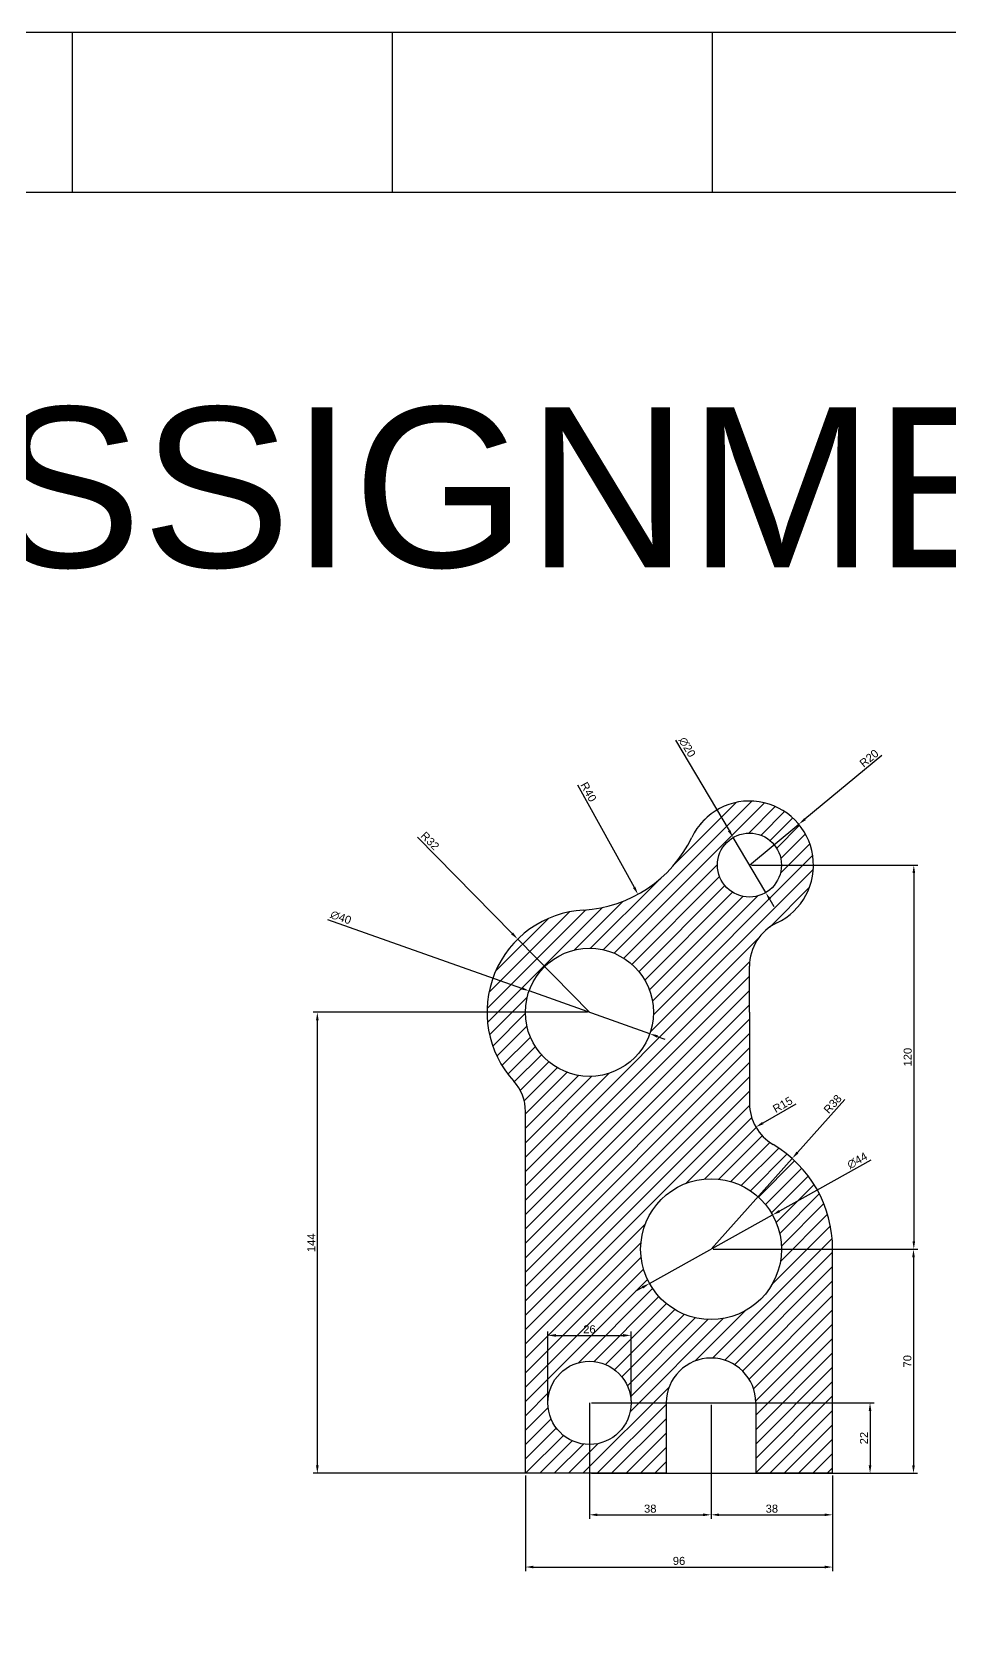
# Model space of a CAD drawing. Header units: millimetres. Extents: x 1553 to 2551, y 517 to 1646.
# Drawn here: x 1839 to 2126, y 1142 to 1646 of the extents above; entities that cross this region are included whole.
import ezdxf

# ---------------------------------------------------------------- set-up
doc = ezdxf.new("R2010")
doc.units = ezdxf.units.MM
doc.styles.get("Standard").update_dxf_attribs({"font": 'arial.ttf'})
doc.dimstyles.new('ISO-25', dxfattribs={"dimtxt": 2.5, "dimasz": 2.5, "dimexe": 1.25, "dimexo": 0.625, "dimtad": 1, "dimtxsty": 'Standard', "dimcen": 2.5, "dimadec": 0, "dimazin": 0, "dimtfac": 1, "dimtmove": 0, "dimatfit": 3, "dimfxl": 1, "dimarcsym": 0})

# ---------------------------------------------------------------- blocks, each defined once
blk = doc.blocks.new('*D30')
at = {"color": 0, "lineweight": -2, "transparency": 16777216}
for p, q in [((2013.51, 1217.24), (2013.51, 1181.66)), ((2051.51, 1217.24), (2051.51, 1181.66)), ((2016.01, 1182.91), (2049.01, 1182.91))]:
    blk.add_line(p, q, dxfattribs=at)
at = {"color": 0, "transparency": 16777216}
for points in [[(2016.01, 1183.33), (2016.01, 1182.5), (2013.51, 1182.91)], [(2049.01, 1183.33), (2049.01, 1182.5), (2051.51, 1182.91)]]:
    blk.add_solid(points, dxfattribs=at)
at = {"layer": 'Defpoints', "color": 0, "transparency": 16777216}
for p in [(2013.51, 1217.87), (2051.51, 1217.87), (2051.51, 1182.91)]:
    blk.add_point(p, dxfattribs=at)
at = {"color": 0, "transparency": 16777216, "insert": (2032.51, 1184.82), "char_height": 2.5, "attachment_point": 5}
blk.add_mtext('38', dxfattribs=at)
blk = doc.blocks.new('*D31')
at = {"color": 0, "lineweight": -2, "transparency": 16777216}
for p, q in [((2051.51, 1217.24), (2051.51, 1181.66)), ((2089.51, 1195.24), (2089.51, 1181.66)), ((2054.01, 1182.91), (2087.01, 1182.91))]:
    blk.add_line(p, q, dxfattribs=at)
at = {"color": 0, "transparency": 16777216}
for points in [[(2054.01, 1183.33), (2054.01, 1182.5), (2051.51, 1182.91)], [(2087.01, 1183.33), (2087.01, 1182.5), (2089.51, 1182.91)]]:
    blk.add_solid(points, dxfattribs=at)
at = {"layer": 'Defpoints', "color": 0, "transparency": 16777216}
for p in [(2051.51, 1217.87), (2089.51, 1195.87), (2089.51, 1182.91)]:
    blk.add_point(p, dxfattribs=at)
at = {"color": 0, "transparency": 16777216, "insert": (2070.51, 1184.82), "char_height": 2.5, "attachment_point": 5}
blk.add_mtext('38', dxfattribs=at)
blk = doc.blocks.new('*D32')
at = {"color": 0, "lineweight": -2, "transparency": 16777216}
for p, q in [((1993.51, 1195.24), (1993.51, 1165.35)), ((2089.51, 1195.24), (2089.51, 1165.35)), ((1996.01, 1166.6), (2087.01, 1166.6))]:
    blk.add_line(p, q, dxfattribs=at)
at = {"color": 0, "transparency": 16777216}
for points in [[(1996.01, 1167.02), (1996.01, 1166.18), (1993.51, 1166.6)], [(2087.01, 1167.02), (2087.01, 1166.18), (2089.51, 1166.6)]]:
    blk.add_solid(points, dxfattribs=at)
at = {"layer": 'Defpoints', "color": 0, "transparency": 16777216}
for p in [(1993.51, 1195.87), (2089.51, 1195.87), (2089.51, 1166.6)]:
    blk.add_point(p, dxfattribs=at)
at = {"color": 0, "transparency": 16777216, "insert": (2041.51, 1168.5), "char_height": 2.5, "attachment_point": 5}
blk.add_mtext('96', dxfattribs=at)
blk = doc.blocks.new('*D33')
at = {"color": 0, "lineweight": -2, "transparency": 16777216}
for p, q in [((2012.89, 1339.87), (1927.23, 1339.87)), ((1928.48, 1337.37), (1928.48, 1198.37)), ((2012.89, 1195.87), (1927.23, 1195.87))]:
    blk.add_line(p, q, dxfattribs=at)
at = {"color": 0, "transparency": 16777216}
for points in [[(1928.06, 1337.37), (1928.89, 1337.37), (1928.48, 1339.87)], [(1928.06, 1198.37), (1928.89, 1198.37), (1928.48, 1195.87)]]:
    blk.add_solid(points, dxfattribs=at)
at = {"layer": 'Defpoints', "color": 0, "transparency": 16777216}
for p in [(2013.51, 1339.87), (1928.48, 1195.87), (2013.51, 1195.87)]:
    blk.add_point(p, dxfattribs=at)
at = {"color": 0, "transparency": 16777216, "insert": (1926.6, 1267.87), "char_height": 2.5, "attachment_point": 5, "rotation": 90}
blk.add_mtext('144', dxfattribs=at)
blk = doc.blocks.new('*D34')
at = {"color": 0, "lineweight": -2, "transparency": 16777216}
for p, q in [((2064.14, 1385.87), (2116.12, 1385.87)), ((2114.87, 1383.37), (2114.87, 1268.37)), ((2052.14, 1265.87), (2116.12, 1265.87))]:
    blk.add_line(p, q, dxfattribs=at)
at = {"color": 0, "transparency": 16777216}
for points in [[(2114.45, 1383.37), (2115.29, 1383.37), (2114.87, 1385.87)], [(2114.45, 1268.37), (2115.29, 1268.37), (2114.87, 1265.87)]]:
    blk.add_solid(points, dxfattribs=at)
at = {"layer": 'Defpoints', "color": 0, "transparency": 16777216}
for p in [(2063.51, 1385.87), (2051.51, 1265.87), (2114.87, 1265.87)]:
    blk.add_point(p, dxfattribs=at)
at = {"color": 0, "transparency": 16777216, "insert": (2112.97, 1325.87), "char_height": 2.5, "attachment_point": 5, "rotation": 90}
blk.add_mtext('120', dxfattribs=at)
blk = doc.blocks.new('*D35')
at = {"color": 0, "lineweight": -2, "transparency": 16777216}
for p, q in [((2052.14, 1265.87), (2116.02, 1265.87)), ((2114.77, 1263.37), (2114.77, 1198.37)), ((2090.14, 1195.87), (2116.02, 1195.87))]:
    blk.add_line(p, q, dxfattribs=at)
at = {"color": 0, "transparency": 16777216}
for points in [[(2114.36, 1263.37), (2115.19, 1263.37), (2114.77, 1265.87)], [(2114.36, 1198.37), (2115.19, 1198.37), (2114.77, 1195.87)]]:
    blk.add_solid(points, dxfattribs=at)
at = {"layer": 'Defpoints', "color": 0, "transparency": 16777216}
for p in [(2051.51, 1265.87), (2089.51, 1195.87), (2114.77, 1195.87)]:
    blk.add_point(p, dxfattribs=at)
at = {"color": 0, "transparency": 16777216, "insert": (2112.87, 1230.87), "char_height": 2.5, "attachment_point": 5, "rotation": 90}
blk.add_mtext('70', dxfattribs=at)
blk = doc.blocks.new('*D36')
at = {"color": 0, "lineweight": -2, "transparency": 16777216}
for p, q in [((2000.51, 1218.49), (2000.51, 1240.2)), ((2026.51, 1218.49), (2026.51, 1240.2)), ((2003.01, 1238.95), (2024.01, 1238.95))]:
    blk.add_line(p, q, dxfattribs=at)
at = {"color": 0, "transparency": 16777216}
for points in [[(2003.01, 1239.37), (2003.01, 1238.53), (2000.51, 1238.95)], [(2024.01, 1239.37), (2024.01, 1238.53), (2026.51, 1238.95)]]:
    blk.add_solid(points, dxfattribs=at)
at = {"layer": 'Defpoints', "color": 0, "transparency": 16777216}
for p in [(2026.51, 1238.95), (2000.51, 1217.87), (2026.51, 1217.87)]:
    blk.add_point(p, dxfattribs=at)
at = {"color": 0, "transparency": 16777216, "insert": (2013.51, 1240.85), "char_height": 2.5, "attachment_point": 5}
blk.add_mtext('26', dxfattribs=at)
blk = doc.blocks.new('*D37')
at = {"color": 0, "lineweight": -2, "transparency": 16777216}
for p, q in [((1931.62, 1368.9), (1992.31, 1347.39)), ((2032.37, 1333.19), (1994.66, 1346.55)), ((2034.72, 1332.35), (2037.08, 1331.52))]:
    blk.add_line(p, q, dxfattribs=at)
at = {"color": 0, "transparency": 16777216}
for points in [[(1992.45, 1347.78), (1992.17, 1346.99), (1994.66, 1346.55)], [(2034.86, 1332.74), (2034.58, 1331.96), (2032.37, 1333.19)]]:
    blk.add_solid(points, dxfattribs=at)
at = {"layer": 'Defpoints', "color": 0, "transparency": 16777216}
for p in [(1994.66, 1346.55), (2032.37, 1333.19)]:
    blk.add_point(p, dxfattribs=at)
at = {"color": 0, "transparency": 16777216, "insert": (1935.83, 1369.5), "char_height": 2.5, "attachment_point": 5, "rotation": 340.4835}
blk.add_mtext('∅40', dxfattribs=at)
blk = doc.blocks.new('*D38')
at = {"color": 0, "lineweight": -2, "transparency": 16777216}
for p, q in [((1959.81, 1394.63), (1989.36, 1364.5)), ((2013.51, 1339.87), (1991.11, 1362.72))]:
    blk.add_line(p, q, dxfattribs=at)
at = {"color": 0, "transparency": 16777216}
blk.add_solid([(1989.66, 1364.79), (1989.06, 1364.21), (1991.11, 1362.72)], dxfattribs=at)
at = {"layer": 'Defpoints', "color": 0, "transparency": 16777216}
for p in [(1991.11, 1362.72), (2013.51, 1339.87)]:
    blk.add_point(p, dxfattribs=at)
at = {"color": 0, "transparency": 16777216, "insert": (1963.69, 1393.4), "char_height": 2.5, "attachment_point": 5, "rotation": 314.4378}
blk.add_mtext('R32', dxfattribs=at)
blk = doc.blocks.new('*D39')
at = {"color": 0, "lineweight": -2, "transparency": 16777216}
for p, q in [((2014.14, 1217.87), (2102.44, 1217.87)), ((2101.19, 1215.37), (2101.19, 1198.37)), ((2014.14, 1195.87), (2102.44, 1195.87))]:
    blk.add_line(p, q, dxfattribs=at)
at = {"color": 0, "transparency": 16777216}
for points in [[(2100.78, 1215.37), (2101.61, 1215.37), (2101.19, 1217.87)], [(2100.78, 1198.37), (2101.61, 1198.37), (2101.19, 1195.87)]]:
    blk.add_solid(points, dxfattribs=at)
at = {"layer": 'Defpoints', "color": 0, "transparency": 16777216}
for p in [(2013.51, 1217.87), (2013.51, 1195.87), (2101.19, 1195.87)]:
    blk.add_point(p, dxfattribs=at)
at = {"color": 0, "transparency": 16777216, "insert": (2099.31, 1206.87), "char_height": 2.5, "attachment_point": 5, "rotation": 90}
blk.add_mtext('22', dxfattribs=at)
blk = doc.blocks.new('*D40')
at = {"color": 0, "lineweight": -2, "transparency": 16777216}
blk.add_line((2009.82, 1410.96), (2027.48, 1378.91), dxfattribs=at)
at = {"color": 0, "transparency": 16777216}
blk.add_solid([(2027.85, 1379.11), (2027.12, 1378.71), (2028.69, 1376.72)], dxfattribs=at)
at = {"layer": 'Defpoints', "color": 0, "transparency": 16777216}
for p in [(2009.38, 1411.75), (2028.69, 1376.72)]:
    blk.add_point(p, dxfattribs=at)
at = {"color": 0, "transparency": 16777216, "insert": (2013.22, 1408.72), "char_height": 2.5, "attachment_point": 5, "rotation": 298.8607}
blk.add_mtext('R40', dxfattribs=at)
blk = doc.blocks.new('*D41')
at = {"color": 0, "lineweight": -2, "transparency": 16777216}
for p, q in [((2104.88, 1420.05), (2080.86, 1400.2)), ((2063.51, 1385.87), (2078.93, 1398.61))]:
    blk.add_line(p, q, dxfattribs=at)
at = {"color": 0, "transparency": 16777216}
blk.add_solid([(2080.59, 1400.52), (2081.12, 1399.88), (2078.93, 1398.61)], dxfattribs=at)
at = {"layer": 'Defpoints', "color": 0, "transparency": 16777216}
for p in [(2078.93, 1398.61), (2063.51, 1385.87)]:
    blk.add_point(p, dxfattribs=at)
at = {"color": 0, "transparency": 16777216, "insert": (2100.89, 1419.22), "char_height": 2.5, "attachment_point": 5, "rotation": 39.569}
blk.add_mtext('R20', dxfattribs=at)
blk = doc.blocks.new('*D42')
at = {"color": 0, "lineweight": -2, "transparency": 16777216}
for p, q in [((2040.42, 1424.92), (2057.15, 1396.63)), ((2068.6, 1377.26), (2058.42, 1394.48)), ((2069.88, 1375.11), (2071.15, 1372.96))]:
    blk.add_line(p, q, dxfattribs=at)
at = {"color": 0, "transparency": 16777216}
for points in [[(2057.51, 1396.84), (2056.79, 1396.42), (2058.42, 1394.48)], [(2070.23, 1375.32), (2069.52, 1374.9), (2068.6, 1377.26)]]:
    blk.add_solid(points, dxfattribs=at)
at = {"layer": 'Defpoints', "color": 0, "transparency": 16777216}
for p in [(2058.42, 1394.48), (2068.6, 1377.26)]:
    blk.add_point(p, dxfattribs=at)
at = {"color": 0, "transparency": 16777216, "insert": (2044.04, 1422.68), "char_height": 2.5, "attachment_point": 5, "rotation": 300.5943}
blk.add_mtext('∅20', dxfattribs=at)
blk = doc.blocks.new('*D43')
at = {"color": 0, "lineweight": -2, "transparency": 16777216}
for p, q in [((2093.33, 1312.64), (2078.51, 1296.06)), ((2051.51, 1265.87), (2076.84, 1294.2))]:
    blk.add_line(p, q, dxfattribs=at)
at = {"color": 0, "transparency": 16777216}
blk.add_solid([(2078.2, 1296.34), (2078.82, 1295.78), (2076.84, 1294.2)], dxfattribs=at)
at = {"layer": 'Defpoints', "color": 0, "transparency": 16777216}
for p in [(2076.84, 1294.2), (2051.51, 1265.87)]:
    blk.add_point(p, dxfattribs=at)
at = {"color": 0, "transparency": 16777216, "insert": (2089.51, 1311.21), "char_height": 2.5, "attachment_point": 5, "rotation": 48.1974}
blk.add_mtext('R38', dxfattribs=at)
blk = doc.blocks.new('*D44')
at = {"color": 0, "lineweight": -2, "transparency": 16777216}
for p, q in [((2101.46, 1293.68), (2072.92, 1277.79)), ((2032.29, 1255.17), (2070.73, 1276.57)), ((2030.11, 1253.95), (2027.92, 1252.73))]:
    blk.add_line(p, q, dxfattribs=at)
at = {"color": 0, "transparency": 16777216}
for points in [[(2072.72, 1278.15), (2073.12, 1277.42), (2070.73, 1276.57)], [(2029.91, 1254.31), (2030.31, 1253.59), (2032.29, 1255.17)]]:
    blk.add_solid(points, dxfattribs=at)
at = {"layer": 'Defpoints', "color": 0, "transparency": 16777216}
for p in [(2070.73, 1276.57), (2032.29, 1255.17)]:
    blk.add_point(p, dxfattribs=at)
at = {"color": 0, "transparency": 16777216, "insert": (2097.21, 1293.57), "char_height": 2.5, "attachment_point": 5, "rotation": 29.1117}
blk.add_mtext('∅44', dxfattribs=at)
blk = doc.blocks.new('*D45')
at = {"color": 0, "lineweight": -2, "transparency": 16777216}
blk.add_line((2077.97, 1311.17), (2067.67, 1305.26), dxfattribs=at)
at = {"color": 0, "transparency": 16777216}
blk.add_solid([(2067.46, 1305.62), (2067.88, 1304.9), (2065.5, 1304.02)], dxfattribs=at)
at = {"layer": 'Defpoints', "color": 0, "transparency": 16777216}
for p in [(2078.51, 1311.48), (2065.5, 1304.02)]:
    blk.add_point(p, dxfattribs=at)
at = {"color": 0, "transparency": 16777216, "insert": (2073.89, 1311.02), "char_height": 2.5, "attachment_point": 5, "rotation": 29.8198}
blk.add_mtext('R15', dxfattribs=at)

msp = doc.modelspace()

# ---------------------------------------------------------------- hatches: boundary and pattern name
h = msp.add_hatch()
h.set_pattern_fill('ANSI31', color=256)
h.set_pattern_definition([(45, (1993.514, 1195.8688), (-2.245064, 2.245064), [])])
h.paths.add_polyline_path([(1993.514, 1195.869), (2013.514, 1195.869), (2013.514, 1204.869, -0.4142136), (2000.514, 1217.869, -1), (2026.514, 1217.869, -0.4142136), (2013.514, 1204.869), (2013.514, 1195.869), (2037.514, 1195.869), (2037.514, 1217.869, -1), (2065.514, 1217.869), (2065.514, 1195.869), (2089.514, 1195.869), (2089.514, 1265.869, 0.2650232), (2070.873, 1298.568, -0.2650232), (2063.514, 1311.476), (2063.514, 1339.869), (2063.514, 1354.246, -0.2896899), (2072.086, 1367.799, 1.4158765), (2045.471, 1394.496, -0.2733686), (2011.678, 1371.816, 0.6312797), (1989.862, 1318.315, -0.1868857), (1993.514, 1308.885)])
h.paths.add_polyline_path([(1993.514, 1339.869, -1), (2033.514, 1339.869, -1)], flags=16)
h.paths.add_polyline_path([(2073.514, 1265.869, -1), (2029.514, 1265.869, -1)], flags=16)
h.paths.add_polyline_path([(2053.514, 1385.869, -1), (2073.514, 1385.869, -1)], flags=16)
h.paths.add_polyline_path([(2010.976, 1238.253), (2016.111, 1238.253), (2016.111, 1243.405), (2010.976, 1243.405)], flags=24)

# ---------------------------------------------------------------- linework, layer by layer
for p, q in [((1851.975, 1596.001), (1851.975, 1646.001)), ((1951.975, 1596.001), (1951.975, 1646.001)), ((2051.975, 1596.001), (2051.975, 1646.001)), ((2063.514, 1339.869), (2063.514, 1354.246)), ((2063.514, 1339.869), (2063.514, 1311.476)), ((1993.514, 1195.869), (1993.514, 1308.885)), ((2089.514, 1195.869), (2089.514, 1265.869)), ((2013.514, 1217.869), (2013.514, 1195.869)), ((2037.514, 1217.869), (2037.514, 1195.869)), ((2065.514, 1217.869), (2065.514, 1195.869)), ((2037.514, 1195.869), (1993.514, 1195.869)), ((2089.514, 1195.869), (2065.514, 1195.869))]:
    msp.add_line(p, q)
for points in [[(1552.678, 1646.001), (2551.273, 1646.001), (2551.273, 516.687), (1552.678, 516.687)], [(1602.678, 1596.001), (2501.273, 1596.001), (2501.273, 566.687), (1602.678, 566.687)]]:
    msp.add_lwpolyline(points, close=True)
for centre, radius in [((2063.514, 1385.869), 10), ((2013.514, 1339.869), 20), ((2051.514, 1265.869), 22), ((2013.514, 1217.869), 13)]:
    msp.add_circle(centre, radius)
for centre, radius, start, end in [((2063.514, 1385.869), 20, 295.37693, 154.44631), ((2009.383, 1411.75), 40, 273.28906, 334.44631), ((2013.514, 1339.869), 32, 93.28906, 222.34261), ((2078.514, 1354.246), 15, 115.37693, 180), ((1979.514, 1308.885), 14, 0, 42.34261), ((2078.514, 1311.476), 15, 180, 239.37387), ((2051.514, 1265.869), 38, 0, 59.37387), ((2051.514, 1217.869), 14, 0, 180)]:
    msp.add_arc(centre, radius, start, end)

# ---------------------------------------------------------------- texts
at = {"color": 93, "true_color": 0x4dc94a}
msp.add_text('ASSIGNMENT 10', height=50, dxfattribs=at).set_placement((1780.475, 1478.889))

# ---------------------------------------------------------------- dimensions: what is measured, and where the dimension line sits
for p1, p2, picture, middle in [((2068.604, 1377.261), (2058.425, 1394.477), '*D42', (2042.343, 1421.676)), ((2032.365, 1333.187), (1994.663, 1346.55), '*D37', (1935.171, 1367.637)), ((2032.293, 1255.165), (2070.735, 1276.572), '*D44', (2098.167, 1291.848))]:
    dim = msp.add_diameter_dim_2p(p1=p1, p2=p2, dimstyle='ISO-25')
    dim.commit()
    dim.dimension.update_dxf_attribs({"geometry": picture, "text_midpoint": middle, "dimtype": 163})
for center, mpoint, picture, middle in [((2063.514, 1385.869), (2078.931, 1398.609), '*D41', (2102.101, 1417.755)), ((2009.383, 1411.75), (2028.691, 1376.718), '*D40', (2011.558, 1407.804)), ((2013.514, 1339.869), (1991.11, 1362.717), '*D38', (1962.334, 1392.064)), ((2051.514, 1265.869), (2076.844, 1294.196), '*D43', (2090.924, 1309.942)), ((2078.514, 1311.476), (2065.5, 1304.017), '*D45', (2074.833, 1309.366))]:
    dim = msp.add_radius_dim(center=center, mpoint=mpoint, dimstyle='ISO-25')
    dim.commit()
    dim.dimension.update_dxf_attribs({"geometry": picture, "text_midpoint": middle, "dimtype": 164})
for base, p1, p2, picture, middle in [((2114.869, 1265.869), (2063.514, 1385.869), (2051.514, 1265.869), '*D34', (2112.968, 1325.869)), ((1928.478, 1195.869), (2013.514, 1339.869), (2013.514, 1195.869), '*D33', (1926.598, 1267.869)), ((2114.773, 1195.869), (2051.514, 1265.869), (2089.514, 1195.869), '*D35', (2112.872, 1230.869)), ((2101.193, 1195.869), (2013.514, 1217.869), (2013.514, 1195.869), '*D39', (2099.313, 1206.869))]:
    dim = msp.add_linear_dim(base=base, p1=p1, p2=p2, angle=90, dimstyle='ISO-25')
    dim.commit()
    dim.dimension.update_dxf_attribs({"geometry": picture, "text_midpoint": middle})
for base, p1, p2, picture, middle in [((2026.514, 1238.951), (2000.514, 1217.869), (2026.514, 1217.869), '*D36', (2013.514, 1240.852)), ((2051.514, 1182.915), (2013.514, 1217.869), (2051.514, 1217.869), '*D30', (2032.514, 1184.817)), ((2089.514, 1166.599), (1993.514, 1195.869), (2089.514, 1195.869), '*D32', (2041.514, 1168.501))]:
    dim = msp.add_linear_dim(base=base, p1=p1, p2=p2, dimstyle='ISO-25')
    dim.commit()
    dim.dimension.update_dxf_attribs({"geometry": picture, "text_midpoint": middle})
dim = msp.add_linear_dim(base=(2089.514, 1182.915), p1=(2051.514, 1217.869), p2=(2089.514, 1195.869), dimstyle='ISO-25', override={"dimtmove": 1})
dim.commit()
dim.dimension.update_dxf_attribs({"geometry": '*D31', "text_midpoint": (2070.514, 1184.817)})

doc.saveas('drawing.dxf')
